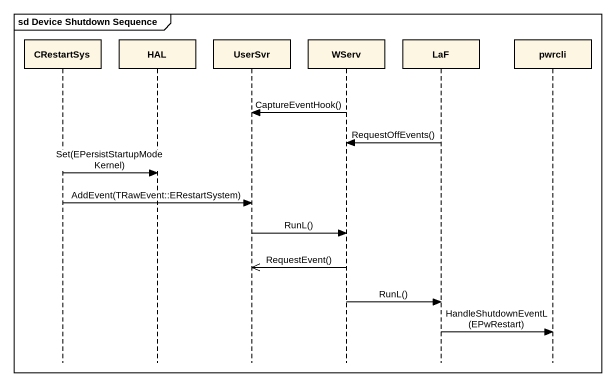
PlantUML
@startuml
mainframe sd Device Shutdown Sequence
hide footbox
participant CRestartSys
participant HAL
participant UserSvr
participant WServ
participant LaF
participant pwrcli

WServ -> UserSvr : CaptureEventHook()
LaF -> WServ : RequestOffEvents()
CRestartSys -> HAL : Set(EPersistStartupModeKernel)
CRestartSys -> UserSvr : AddEvent(TRawEvent::ERestartSystem)
UserSvr -> WServ : RunL()
WServ ->> UserSvr : RequestEvent()
WServ -> LaF : RunL()
LaF -> pwrcli : HandleShutdownEventL (EPwRestart)
@enduml
